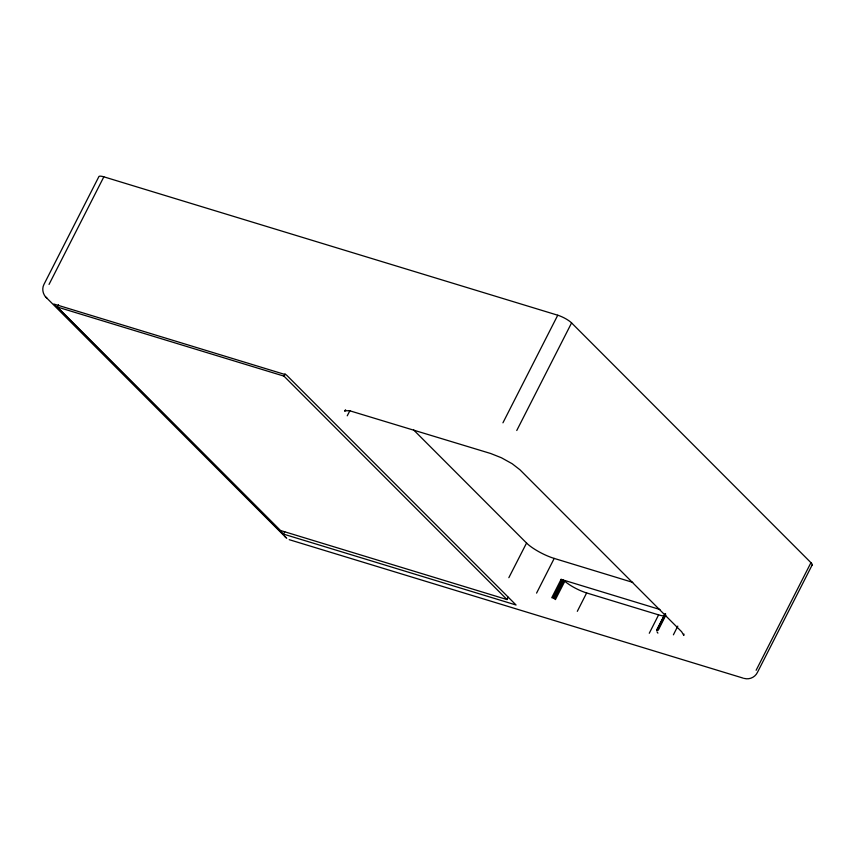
<?xml version="1.0" encoding="UTF-8"?>
<svg xmlns="http://www.w3.org/2000/svg" width="855" height="855" viewBox="0 0 855 855"><rect width="100%" height="100%" fill="white"/><g stroke="black" fill="none" stroke-linecap="round" stroke-linejoin="round"><path stroke-width="1.28" d="M656.651 630.167L665.072 613.869M657.901 633.117L656.971 631.781M683.914 634.047L683.829 635.436L681.627 631.727L519.947 469.769L512.177 463.741L501.425 457.767L490.685 453.503L349.289 410.635M656.693 630.466L657.078 629.558M657.463 630.017L665.628 613.879M658.243 630.21L665.842 615.183M673.398 634.827L677.791 626.106M649.276 633.256L658.607 614.873A18.853 4.532 27 0 0 664.859 616.006M577.317 611.325L586.637 592.942L658.607 614.873M536.577 593.103L554.211 558.422L632.753 582.373M551.753 597.752L561.083 579.369L659.953 609.508M552.693 598.083L562.034 579.711L564.802 581.25A18.853 4.532 27 0 0 586.637 592.942M49.034 284.416L103.85 176.825L557.749 315.217A11.307 2.715 27 0 1 571.578 322.912L810.946 562.676A11.307 2.715 27 0 1 811.876 565.412M508.191 597.239L507.015 599.558L280.419 530.474L57.349 307.031L58.525 304.711M507.015 599.558L283.946 376.115L285.121 373.795M283.582 534.129L53.865 304.027L286.35 374.907L516.067 605.009L283.582 534.129L284.779 531.767M349.877 410.753L347.237 415.808M502.932 422.819L557.749 315.217M516.762 430.503L571.578 322.912M413.606 429.915L526.552 543.043L508.843 577.681M553.687 598.543L563.039 580.171M564.011 580.716L554.639 599.077M564.802 581.25L555.408 599.601M656.854 630.028L664.848 614.328M756.119 670.267L810.946 562.676M812.25 564.802L757.434 672.404C755.168 677.235 749.386 679.885 744.256 678.41M344.886 411.137L345.634 409.919L344.565 410.806L349.663 410.699M57.349 307.031L283.946 376.115M743.326 678.175L289.204 539.665M561.083 579.369L562.034 579.711M284.48 536.138L286.735 538.287M103.85 176.825A11.307 2.715 27 0 0 98.688 176.996L43.872 284.587C41.532 289.247 43.103 295.221 47.164 298.406M45.443 296.706L286.04 537.677M554.211 558.422A22.615 5.429 27 0 1 526.552 543.043"/></g></svg>
